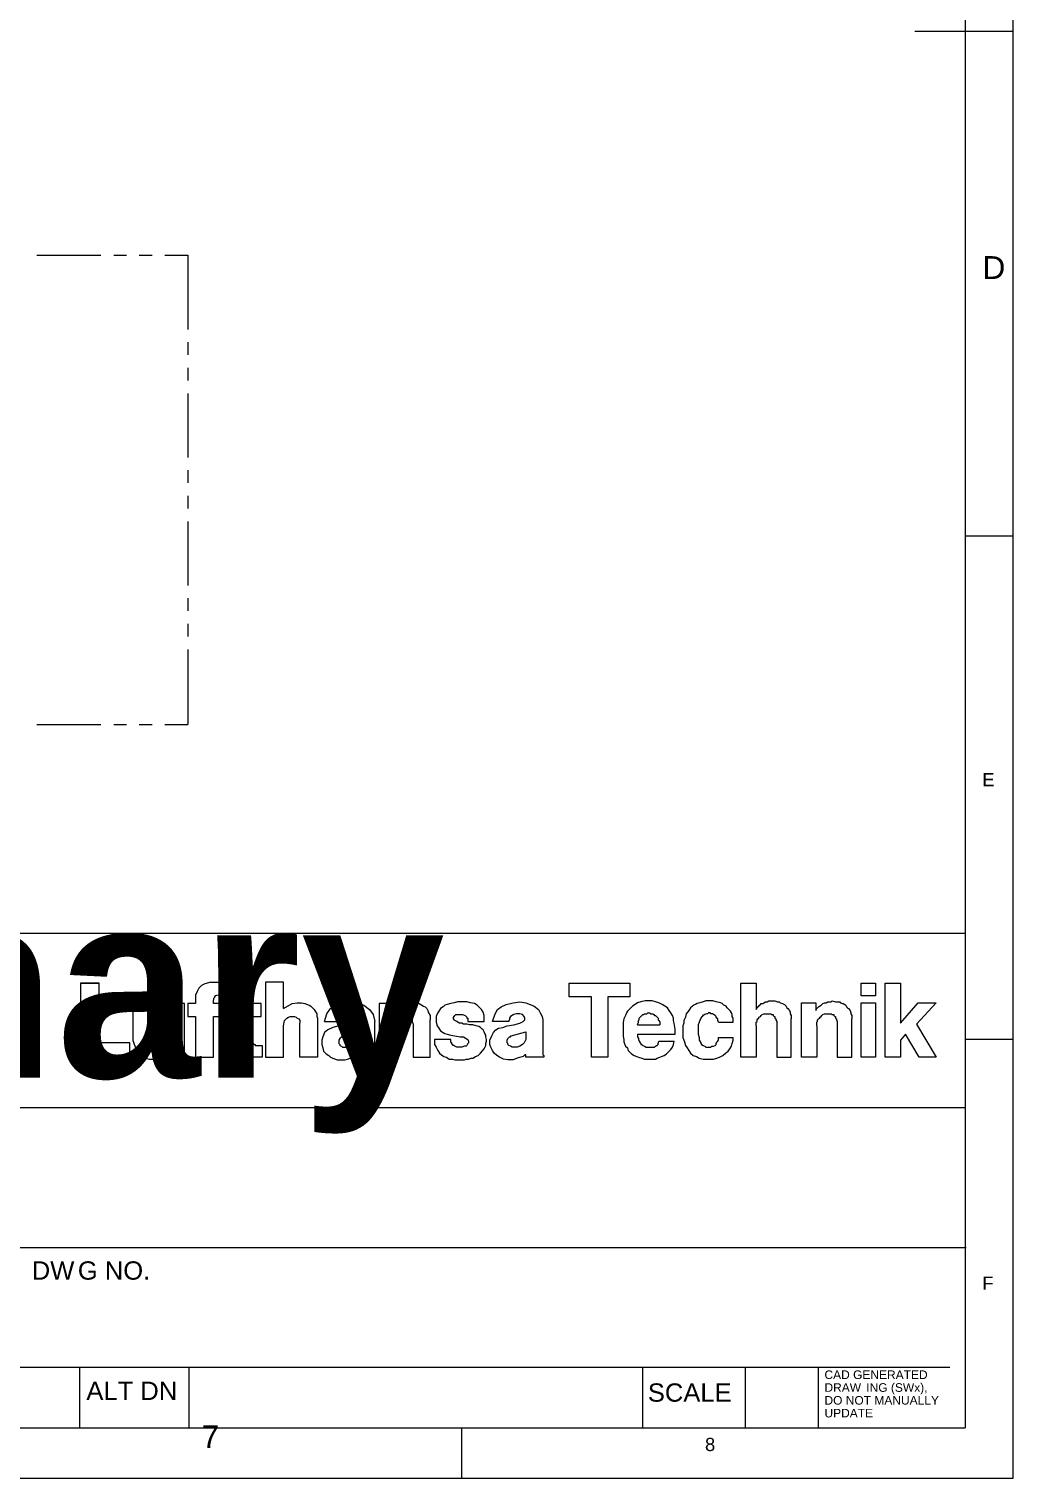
# Model space of a CAD drawing. Extents: x 0.2 to 16.3, y 0.2 to 11.5.
# Drawn here: x 12.46 to 16.3, y 0.2 to 5.86 of the extents above; entities that cross this region are included whole.
import ezdxf
from ezdxf.enums import TextEntityAlignment as Align

# ---------------------------------------------------------------- set-up
doc = ezdxf.new("R2010")
doc.units = 0
doc.layers.get('0').update_dxf_attribs({"linetype": 'CONTINUOUS'})
doc.styles.add('ARIAL-BOLDMT-IDENTITY-H', font='Arial-BoldMT-Identity-H', dxfattribs={"height": 0.2})
doc.styles.add('ARIALMT-IDENTITY-H', font='ArialMT-Identity-H', dxfattribs={"height": 0.2})

msp = doc.modelspace()

# ---------------------------------------------------------------- linework, layer by layer
at = {"color": 7}
for p, q in [((16.3033, 0.1962), (16.3033, 11.5096)), ((16.1167, 11.2996), (16.1167, 0.3929)), ((16.3033, 5.8462), (15.92, 5.8462)), ((16.1167, 3.8762), (16.3033, 3.8762)), ((16.1167, 2.3229), (8.6367, 2.3229)), ((12.66, 2.1296), (12.66, 1.8396)), ((12.66, 2.1296), (12.7333, 2.1296)), ((12.7333, 2.1296), (12.66, 2.1296)), ((12.7333, 1.8962), (12.7333, 2.1296)), ((13.1167, 2.0962), (13.11, 2.0829)), ((13.1233, 2.1096), (13.1167, 2.0962)), ((13.1333, 2.1196), (13.1233, 2.1096)), ((13.1467, 2.1263), (13.1333, 2.1196)), ((13.17, 2.1329), (13.1467, 2.1263)), ((13.17, 2.1329), (13.2233, 2.1329)), ((13.2233, 2.1329), (13.2233, 2.0829)), ((13.26, 2.1162), (13.26, 2.0496)), ((13.33, 2.1162), (13.26, 2.1162)), ((13.33, 2.0496), (13.33, 2.1162)), ((13.4533, 2.1329), (13.3833, 2.1329)), ((13.3833, 2.1329), (13.3833, 1.8396)), ((13.4533, 2.0296), (13.4533, 2.1329)), ((14.57, 2.1296), (14.8067, 2.1296)), ((14.57, 2.0762), (14.57, 2.1296)), ((14.8067, 2.1296), (14.8067, 2.0762)), ((15.24, 2.1296), (15.3, 2.1296)), ((15.24, 1.8396), (15.24, 2.1296)), ((15.3, 2.1296), (15.3, 2.0263)), ((15.71, 2.0796), (15.71, 2.1296)), ((15.71, 2.1296), (15.7667, 2.1296)), ((15.7667, 2.1296), (15.7667, 2.0796)), ((15.8033, 1.8396), (15.8033, 2.1296)), ((15.8033, 2.1296), (15.8633, 2.1296)), ((15.8633, 2.1296), (15.8633, 1.9729)), ((12.8667, 2.0496), (12.9367, 2.0496)), ((12.8667, 1.9029), (12.8667, 2.0496)), ((12.9367, 2.0496), (12.9367, 1.9163)), ((13.0667, 2.0496), (13, 2.0496)), ((13, 2.0496), (13, 1.9163)), ((13.0667, 1.8396), (13.0667, 2.0496)), ((13.11, 2.0496), (13.08, 2.0496)), ((13.08, 2.0496), (13.08, 1.9996)), ((13.11, 2.0829), (13.11, 2.0729)), ((13.11, 2.0729), (13.11, 2.0496)), ((13.1833, 2.0729), (13.18, 2.0696)), ((13.18, 2.0696), (13.18, 2.0629)), ((13.18, 2.0496), (13.18, 2.0629)), ((13.22, 2.0496), (13.18, 2.0496)), ((13.1867, 2.0796), (13.1833, 2.0762)), ((13.1833, 2.0762), (13.1833, 2.0729)), ((13.2, 2.0829), (13.1867, 2.0796)), ((13.2233, 2.0829), (13.2, 2.0829)), ((13.22, 1.9996), (13.22, 2.0496)), ((13.23, 2.0496), (13.23, 1.9996)), ((13.26, 2.0496), (13.23, 2.0496)), ((13.3667, 2.0496), (13.33, 2.0496)), ((13.3667, 1.9996), (13.3667, 2.0496)), ((13.4533, 2.0296), (13.4867, 2.0496)), ((13.4867, 2.0496), (13.5067, 2.0529)), ((13.5067, 2.0529), (13.5233, 2.0529)), ((13.5233, 2.0529), (13.5367, 2.0496)), ((13.5367, 2.0496), (13.5467, 2.0463)), ((13.5467, 2.0463), (13.5533, 2.0429)), ((13.5533, 2.0429), (13.56, 2.0396)), ((13.56, 2.0396), (13.5667, 2.0329)), ((13.6367, 2.0296), (13.66, 2.0429)), ((13.66, 2.0429), (13.69, 2.0529)), ((13.69, 2.0529), (13.7233, 2.0562)), ((13.7233, 2.0562), (13.7433, 2.0529)), ((13.7433, 2.0529), (13.7667, 2.0429)), ((13.7667, 2.0429), (13.79, 2.0263)), ((13.8267, 2.0496), (13.8267, 1.8396)), ((13.89, 2.0496), (13.8267, 2.0496)), ((13.89, 2.0263), (13.89, 2.0496)), ((13.89, 2.0263), (13.91, 2.0396)), ((13.91, 2.0396), (13.92, 2.0463)), ((13.92, 2.0463), (13.9333, 2.0496)), ((13.9333, 2.0496), (13.9467, 2.0529)), ((13.9467, 2.0529), (13.9567, 2.0529)), ((13.9567, 2.0529), (13.9667, 2.0529)), ((13.9667, 2.0529), (13.9767, 2.0529)), ((13.9767, 2.0529), (13.9833, 2.0496)), ((13.9833, 2.0496), (13.99, 2.0463)), ((13.99, 2.0463), (14, 2.0396)), ((14, 2.0396), (14.0067, 2.0362)), ((14.0833, 2.0429), (14.0767, 2.0362)), ((14.0933, 2.0463), (14.0833, 2.0429)), ((14.1067, 2.0496), (14.0933, 2.0463)), ((14.12, 2.0529), (14.1067, 2.0496)), ((14.1333, 2.0562), (14.12, 2.0529)), ((14.1433, 2.0562), (14.1333, 2.0562)), ((14.1567, 2.0562), (14.1433, 2.0562)), ((14.17, 2.0562), (14.1567, 2.0562)), ((14.1833, 2.0529), (14.17, 2.0562)), ((14.2, 2.0496), (14.1833, 2.0529)), ((14.21, 2.0429), (14.2, 2.0496)), ((14.2167, 2.0362), (14.21, 2.0429)), ((14.3033, 2.0362), (14.3233, 2.0463)), ((14.3233, 2.0463), (14.35, 2.0529)), ((14.35, 2.0529), (14.3767, 2.0562)), ((14.3767, 2.0562), (14.4, 2.0529)), ((14.4, 2.0529), (14.4167, 2.0463)), ((14.4167, 2.0463), (14.4333, 2.0396)), ((14.4333, 2.0396), (14.45, 2.0263)), ((14.6567, 2.0762), (14.57, 2.0762)), ((14.6567, 1.8396), (14.6567, 2.0762)), ((14.8067, 2.0762), (14.72, 2.0762)), ((14.72, 2.0762), (14.72, 1.8396)), ((14.8167, 2.0396), (14.81, 2.0329)), ((14.8267, 2.0463), (14.8167, 2.0396)), ((14.8367, 2.0529), (14.8267, 2.0463)), ((14.85, 2.0562), (14.8367, 2.0529)), ((14.8667, 2.0596), (14.85, 2.0562)), ((14.8833, 2.0596), (14.8667, 2.0596)), ((14.8933, 2.0596), (14.8833, 2.0596)), ((14.9067, 2.0562), (14.8933, 2.0596)), ((14.92, 2.0529), (14.9067, 2.0562)), ((14.9333, 2.0463), (14.92, 2.0529)), ((14.9433, 2.0396), (14.9333, 2.0463)), ((14.9533, 2.0329), (14.9433, 2.0396)), ((15.0567, 2.0429), (15.0433, 2.0329)), ((15.0633, 2.0463), (15.0567, 2.0429)), ((15.07, 2.0496), (15.0633, 2.0463)), ((15.08, 2.0529), (15.07, 2.0496)), ((15.0933, 2.0562), (15.08, 2.0529)), ((15.1033, 2.0596), (15.0933, 2.0562)), ((15.1167, 2.0596), (15.1033, 2.0596)), ((15.13, 2.0596), (15.1167, 2.0596)), ((15.1433, 2.0562), (15.13, 2.0596)), ((15.16, 2.0529), (15.1433, 2.0562)), ((15.1667, 2.0496), (15.16, 2.0529)), ((15.1733, 2.0429), (15.1667, 2.0496)), ((15.1833, 2.0396), (15.1733, 2.0429)), ((15.1867, 2.0329), (15.1833, 2.0396)), ((15.3067, 2.0362), (15.31, 2.0396)), ((15.31, 2.0396), (15.3133, 2.0429)), ((15.3133, 2.0429), (15.3167, 2.0463)), ((15.3167, 2.0463), (15.32, 2.0496)), ((15.32, 2.0496), (15.3267, 2.0496)), ((15.3267, 2.0496), (15.33, 2.0529)), ((15.33, 2.0529), (15.3367, 2.0562)), ((15.3367, 2.0562), (15.3433, 2.0562)), ((15.3433, 2.0562), (15.35, 2.0596)), ((15.35, 2.0596), (15.3633, 2.0596)), ((15.3633, 2.0596), (15.3733, 2.0596)), ((15.3733, 2.0596), (15.3833, 2.0562)), ((15.3833, 2.0562), (15.39, 2.0562)), ((15.39, 2.0562), (15.3933, 2.0529)), ((15.3933, 2.0529), (15.4033, 2.0496)), ((15.4033, 2.0496), (15.41, 2.0463)), ((15.41, 2.0463), (15.4133, 2.0429)), ((15.4133, 2.0429), (15.4167, 2.0396)), ((15.4167, 2.0396), (15.42, 2.0329)), ((15.4767, 1.8396), (15.4767, 2.0529)), ((15.4767, 2.0529), (15.5333, 2.0529)), ((15.5333, 2.0529), (15.5333, 2.0229)), ((15.5433, 2.0362), (15.5467, 2.0396)), ((15.5467, 2.0396), (15.5533, 2.0429)), ((15.5533, 2.0429), (15.5567, 2.0463)), ((15.5567, 2.0463), (15.56, 2.0496)), ((15.56, 2.0496), (15.5667, 2.0529)), ((15.5667, 2.0529), (15.5733, 2.0529)), ((15.5733, 2.0529), (15.58, 2.0562)), ((15.58, 2.0562), (15.5867, 2.0562)), ((15.5867, 2.0562), (15.5933, 2.0562)), ((15.5933, 2.0562), (15.5967, 2.0596)), ((15.5967, 2.0596), (15.61, 2.0562)), ((15.61, 2.0562), (15.62, 2.0562)), ((15.62, 2.0562), (15.6267, 2.0562)), ((15.6267, 2.0562), (15.63, 2.0529)), ((15.63, 2.0529), (15.6367, 2.0496)), ((15.6367, 2.0496), (15.64, 2.0496)), ((15.64, 2.0496), (15.6467, 2.0463)), ((15.6467, 2.0463), (15.65, 2.0429)), ((15.65, 2.0429), (15.6533, 2.0362)), ((15.7667, 2.0796), (15.71, 2.0796)), ((15.71, 1.8396), (15.71, 2.0529)), ((15.71, 2.0529), (15.7667, 2.0529)), ((15.7667, 2.0529), (15.7667, 1.8396)), ((15.8633, 1.9729), (15.9333, 2.0529)), ((16.0033, 2.0529), (15.9267, 1.9696)), ((15.9333, 2.0529), (16.0033, 2.0529)), ((13.08, 1.9996), (13.11, 1.9996)), ((13.11, 1.9996), (13.11, 1.8396)), ((13.18, 1.8396), (13.18, 1.9996)), ((13.18, 1.9996), (13.22, 1.9996)), ((13.23, 1.9996), (13.26, 1.9996)), ((13.26, 1.9996), (13.26, 1.8862)), ((13.33, 1.9062), (13.33, 1.9996)), ((13.33, 1.9996), (13.3667, 1.9996)), ((13.4533, 1.9629), (13.4567, 1.9829)), ((13.4567, 1.9829), (13.4667, 1.9929)), ((13.4667, 1.9929), (13.4733, 1.9963)), ((13.4733, 1.9963), (13.48, 1.9996)), ((13.48, 1.9996), (13.4867, 1.9996)), ((13.4867, 1.9996), (13.4967, 1.9996)), ((13.4967, 1.9996), (13.5033, 1.9963)), ((13.5033, 1.9963), (13.5067, 1.9929)), ((13.5067, 1.9929), (13.5133, 1.9896)), ((13.5133, 1.9896), (13.5167, 1.9829)), ((13.5167, 1.9829), (13.5167, 1.9729)), ((13.5667, 2.0329), (13.5733, 2.0263)), ((13.5733, 2.0263), (13.5767, 2.0196)), ((13.5767, 2.0196), (13.5833, 2.0096)), ((13.5833, 2.0096), (13.5833, 1.9996)), ((13.5833, 1.9996), (13.5867, 1.9929)), ((13.5867, 1.9929), (13.5867, 1.9863)), ((13.5867, 1.9863), (13.5867, 1.8396)), ((13.6133, 1.9796), (13.6233, 2.0096)), ((13.6233, 2.0096), (13.6367, 2.0296)), ((13.6767, 1.9796), (13.68, 1.9896)), ((13.68, 1.9896), (13.6833, 1.9996)), ((13.6833, 1.9996), (13.6867, 2.0029)), ((13.6867, 2.0029), (13.6933, 2.0063)), ((13.6933, 2.0063), (13.7, 2.0096)), ((13.7, 2.0096), (13.7033, 2.0096)), ((13.7033, 2.0096), (13.71, 2.0096)), ((13.71, 2.0096), (13.72, 2.0063)), ((13.72, 2.0063), (13.73, 2.0029)), ((13.73, 2.0029), (13.7333, 1.9996)), ((13.7333, 1.9996), (13.7367, 1.9963)), ((13.7367, 1.9829), (13.7333, 1.9796)), ((13.7367, 1.9963), (13.74, 1.9896)), ((13.74, 1.9896), (13.7367, 1.9829)), ((13.79, 2.0263), (13.8033, 2.0063)), ((13.8033, 2.0063), (13.81, 1.9796)), ((13.8967, 1.9696), (13.9, 1.9829)), ((13.9, 1.9829), (13.9033, 1.9896)), ((13.9033, 1.9896), (13.91, 1.9929)), ((13.91, 1.9929), (13.9167, 1.9996)), ((13.9167, 1.9996), (13.9233, 1.9996)), ((13.9233, 1.9996), (13.93, 1.9996)), ((13.93, 1.9996), (13.9333, 1.9996)), ((13.9333, 1.9996), (13.94, 1.9996)), ((13.94, 1.9996), (13.9433, 1.9963)), ((13.9433, 1.9963), (13.9467, 1.9929)), ((13.9467, 1.9929), (13.9533, 1.9896)), ((13.9533, 1.9896), (13.9567, 1.9829)), ((13.9567, 1.9829), (13.9567, 1.9796)), ((14.0067, 2.0362), (14.0133, 2.0296)), ((14.0133, 2.0296), (14.0167, 2.0229)), ((14.0167, 2.0229), (14.02, 2.0129)), ((14.02, 2.0129), (14.0267, 2.0029)), ((14.0267, 2.0029), (14.0267, 1.9963)), ((14.0267, 1.9963), (14.0267, 1.9863)), ((14.0267, 1.8396), (14.0267, 1.9863)), ((14.0533, 2.0096), (14.05, 1.9996)), ((14.05, 1.9996), (14.05, 1.9863)), ((14.05, 1.9863), (14.05, 1.9763)), ((14.06, 2.0196), (14.0533, 2.0096)), ((14.0667, 2.0296), (14.06, 2.0196)), ((14.0767, 2.0362), (14.0667, 2.0296)), ((14.1167, 1.9929), (14.12, 1.9996)), ((14.12, 1.9863), (14.1167, 1.9929)), ((14.12, 1.9996), (14.1233, 2.0029)), ((14.1233, 1.9829), (14.12, 1.9863)), ((14.1233, 2.0029), (14.1267, 2.0063)), ((14.13, 1.9796), (14.1233, 1.9829)), ((14.1267, 2.0063), (14.1333, 2.0063)), ((14.1333, 2.0063), (14.14, 2.0063)), ((14.14, 2.0063), (14.1467, 2.0063)), ((14.1467, 2.0063), (14.1533, 2.0063)), ((14.1533, 2.0063), (14.1633, 2.0029)), ((14.1633, 2.0029), (14.1667, 1.9996)), ((14.1667, 1.9996), (14.17, 1.9963)), ((14.17, 1.9963), (14.17, 1.9929)), ((14.17, 1.9929), (14.1733, 1.9929)), ((14.1733, 1.9929), (14.1733, 1.9896)), ((14.1733, 1.9896), (14.1733, 1.9863)), ((14.1733, 1.9863), (14.1733, 1.9829)), ((14.1733, 1.9829), (14.1733, 1.9796)), ((14.2267, 2.0263), (14.2167, 2.0362)), ((14.2333, 2.0162), (14.2267, 2.0263)), ((14.2367, 2.0029), (14.2333, 2.0162)), ((14.2367, 1.9796), (14.2367, 2.0029)), ((14.27, 1.9796), (14.28, 2.0096)), ((14.28, 2.0096), (14.29, 2.0263)), ((14.29, 2.0263), (14.3033, 2.0362)), ((14.3367, 1.9863), (14.3333, 1.9829)), ((14.3333, 1.9829), (14.3333, 1.9796)), ((14.34, 1.9996), (14.3367, 1.9929)), ((14.3367, 1.9929), (14.3367, 1.9863)), ((14.3467, 2.0029), (14.34, 1.9996)), ((14.3533, 2.0063), (14.3467, 2.0029)), ((14.3633, 2.0096), (14.3533, 2.0063)), ((14.3767, 2.0096), (14.3633, 2.0096)), ((14.3867, 2.0063), (14.3767, 2.0096)), ((14.3933, 1.9996), (14.3867, 2.0063)), ((14.39, 1.9796), (14.3967, 1.9863)), ((14.3967, 1.9929), (14.3933, 1.9996)), ((14.3967, 1.9863), (14.3967, 1.9929)), ((14.45, 2.0263), (14.4567, 2.0129)), ((14.4567, 2.0129), (14.4633, 1.9996)), ((14.4633, 1.9996), (14.4667, 1.9863)), ((14.4667, 1.9863), (14.4667, 1.9596)), ((14.7833, 1.9896), (14.78, 1.9763)), ((14.79, 2.0029), (14.7833, 1.9896)), ((14.7933, 2.0129), (14.79, 2.0029)), ((14.7967, 2.0196), (14.7933, 2.0129)), ((14.8033, 2.0263), (14.7967, 2.0196)), ((14.81, 2.0329), (14.8033, 2.0263)), ((14.84, 1.9829), (14.8433, 1.9863)), ((14.84, 1.9763), (14.84, 1.9829)), ((14.8433, 1.9929), (14.8467, 1.9963)), ((14.8433, 1.9863), (14.8433, 1.9929)), ((14.8467, 1.9963), (14.85, 1.9996)), ((14.85, 1.9996), (14.8533, 2.0029)), ((14.8533, 2.0029), (14.8567, 2.0063)), ((14.8567, 2.0063), (14.86, 2.0063)), ((14.86, 2.0063), (14.8633, 2.0096)), ((14.8633, 2.0096), (14.8667, 2.0096)), ((14.8667, 2.0096), (14.87, 2.0096)), ((14.87, 2.0096), (14.8733, 2.0096)), ((14.8733, 2.0096), (14.8767, 2.0129)), ((14.8767, 2.0129), (14.88, 2.0129)), ((14.88, 2.0129), (14.8833, 2.0129)), ((14.8833, 2.0129), (14.89, 2.0096)), ((14.89, 2.0096), (14.8933, 2.0096)), ((14.8933, 2.0096), (14.8967, 2.0096)), ((14.8967, 2.0096), (14.9, 2.0063)), ((14.9, 2.0063), (14.9033, 2.0029)), ((14.9033, 2.0029), (14.9067, 2.0029)), ((14.9067, 2.0029), (14.91, 1.9996)), ((14.91, 1.9996), (14.9133, 1.9963)), ((14.9133, 1.9963), (14.9167, 1.9929)), ((14.9167, 1.9929), (14.9167, 1.9863)), ((14.9167, 1.9863), (14.92, 1.9829)), ((14.92, 1.9829), (14.9233, 1.9763)), ((14.96, 2.0229), (14.9533, 2.0329)), ((14.9667, 2.0129), (14.96, 2.0229)), ((14.9733, 2.0029), (14.9667, 2.0129)), ((14.9767, 1.9929), (14.9733, 2.0029)), ((14.9767, 1.9829), (14.9767, 1.9929)), ((14.98, 1.9729), (14.9767, 1.9829)), ((15.0233, 1.9963), (15.0167, 1.9829)), ((15.0167, 1.9829), (15.0167, 1.9729)), ((15.0267, 2.0096), (15.0233, 1.9963)), ((15.0367, 2.0229), (15.0267, 2.0096)), ((15.0433, 2.0329), (15.0367, 2.0229)), ((15.08, 1.9829), (15.0767, 1.9763)), ((15.0833, 1.9929), (15.08, 1.9829)), ((15.0867, 1.9963), (15.0833, 1.9929)), ((15.09, 1.9996), (15.0867, 1.9963)), ((15.09, 2.0029), (15.09, 1.9996)), ((15.0933, 2.0029), (15.09, 2.0029)), ((15.1, 2.0063), (15.0933, 2.0029)), ((15.1067, 2.0096), (15.1, 2.0063)), ((15.11, 2.0096), (15.1067, 2.0096)), ((15.1133, 2.0129), (15.11, 2.0096)), ((15.12, 2.0129), (15.1133, 2.0129)), ((15.1233, 2.0096), (15.12, 2.0129)), ((15.13, 2.0096), (15.1233, 2.0096)), ((15.1333, 2.0063), (15.13, 2.0096)), ((15.14, 2.0029), (15.1333, 2.0063)), ((15.1433, 1.9996), (15.14, 2.0029)), ((15.1433, 1.9963), (15.1433, 1.9996)), ((15.1467, 1.9929), (15.1433, 1.9963)), ((15.15, 1.9896), (15.1467, 1.9929)), ((15.15, 1.9829), (15.15, 1.9896)), ((15.1533, 1.9763), (15.15, 1.9829)), ((15.1933, 2.0263), (15.1867, 2.0329)), ((15.2, 2.0196), (15.1933, 2.0263)), ((15.2033, 2.0129), (15.2, 2.0196)), ((15.2067, 2.0063), (15.2033, 2.0129)), ((15.2067, 1.9996), (15.2067, 2.0063)), ((15.21, 1.9929), (15.2067, 1.9996)), ((15.21, 1.9763), (15.21, 1.9929)), ((15.3, 2.0263), (15.3033, 2.0329)), ((15.3033, 2.0329), (15.3067, 2.0362)), ((15.3033, 1.9863), (15.3067, 1.9896)), ((15.3033, 1.9796), (15.3033, 1.9863)), ((15.3067, 1.9896), (15.31, 1.9929)), ((15.31, 1.9963), (15.3167, 1.9996)), ((15.31, 1.9929), (15.31, 1.9963)), ((15.3167, 1.9996), (15.32, 2.0029)), ((15.32, 2.0029), (15.3233, 2.0063)), ((15.3233, 2.0063), (15.33, 2.0096)), ((15.33, 2.0096), (15.3333, 2.0096)), ((15.3333, 2.0096), (15.3367, 2.0096)), ((15.3367, 2.0096), (15.34, 2.0096)), ((15.34, 2.0096), (15.3433, 2.0096)), ((15.3433, 2.0096), (15.3467, 2.0096)), ((15.3467, 2.0096), (15.35, 2.0096)), ((15.35, 2.0096), (15.3533, 2.0096)), ((15.3533, 2.0096), (15.3567, 2.0096)), ((15.3567, 2.0096), (15.36, 2.0063)), ((15.36, 2.0063), (15.3633, 2.0063)), ((15.3633, 2.0063), (15.3667, 2.0063)), ((15.3667, 2.0063), (15.3667, 2.0029)), ((15.3667, 2.0029), (15.37, 1.9996)), ((15.37, 1.9996), (15.3733, 1.9996)), ((15.3733, 1.9996), (15.3733, 1.9963)), ((15.3733, 1.9963), (15.3733, 1.9929)), ((15.3733, 1.9929), (15.3767, 1.9896)), ((15.3767, 1.9896), (15.3767, 1.9863)), ((15.3767, 1.9863), (15.38, 1.9796)), ((15.42, 2.0329), (15.4233, 2.0296)), ((15.4233, 2.0296), (15.43, 2.0229)), ((15.43, 2.0229), (15.4333, 2.0162)), ((15.4333, 2.0162), (15.4333, 2.0096)), ((15.4333, 2.0096), (15.4367, 2.0029)), ((15.4367, 2.0029), (15.4367, 1.9896)), ((15.4367, 1.8396), (15.4367, 1.9896)), ((15.5333, 2.0229), (15.5367, 2.0296)), ((15.5367, 2.0296), (15.54, 2.0329)), ((15.54, 2.0329), (15.5433, 2.0362)), ((15.54, 1.9863), (15.5433, 1.9896)), ((15.54, 1.9796), (15.54, 1.9863)), ((15.5433, 1.9896), (15.5467, 1.9929)), ((15.5467, 1.9929), (15.55, 1.9963)), ((15.55, 1.9963), (15.5533, 1.9996)), ((15.5533, 1.9996), (15.5567, 2.0029)), ((15.5567, 2.0029), (15.56, 2.0063)), ((15.56, 2.0063), (15.5667, 2.0096)), ((15.5667, 2.0096), (15.57, 2.0096)), ((15.57, 2.0096), (15.5733, 2.0096)), ((15.5733, 2.0096), (15.5767, 2.0096)), ((15.5767, 2.0096), (15.58, 2.0096)), ((15.58, 2.0096), (15.5833, 2.0096)), ((15.5833, 2.0096), (15.5867, 2.0096)), ((15.5867, 2.0096), (15.59, 2.0096)), ((15.59, 2.0096), (15.5933, 2.0096)), ((15.5933, 2.0096), (15.5967, 2.0063)), ((15.5967, 2.0063), (15.6, 2.0063)), ((15.6, 2.0063), (15.6033, 2.0063)), ((15.6033, 2.0063), (15.6033, 2.0029)), ((15.6033, 2.0029), (15.6067, 1.9996)), ((15.6067, 1.9996), (15.61, 1.9996)), ((15.61, 1.9996), (15.61, 1.9963)), ((15.61, 1.9963), (15.61, 1.9929)), ((15.61, 1.9929), (15.6133, 1.9896)), ((15.6133, 1.9896), (15.6133, 1.9863)), ((15.6133, 1.9863), (15.6167, 1.9796)), ((15.6533, 2.0362), (15.6567, 2.0329)), ((15.6567, 2.0329), (15.66, 2.0296)), ((15.66, 2.0296), (15.6667, 2.0229)), ((15.6667, 2.0229), (15.67, 2.0129)), ((15.67, 2.0129), (15.67, 2.0096)), ((15.67, 2.0096), (15.6733, 2.0029)), ((15.6733, 2.0029), (15.6733, 1.9896)), ((15.6733, 1.8396), (15.6733, 1.9896)), ((13.4533, 1.8396), (13.4533, 1.9629)), ((13.5167, 1.8396), (13.5167, 1.9729)), ((13.6133, 1.9363), (13.6067, 1.9196)), ((13.6133, 1.9796), (13.6767, 1.9796)), ((13.6267, 1.9463), (13.6133, 1.9363)), ((13.6467, 1.9563), (13.6267, 1.9463)), ((13.67, 1.9629), (13.6467, 1.9563)), ((13.6867, 1.9663), (13.67, 1.9629)), ((13.6967, 1.9696), (13.6867, 1.9663)), ((13.6867, 1.9229), (13.74, 1.9396)), ((13.7033, 1.9696), (13.6967, 1.9696)), ((13.7067, 1.9696), (13.7033, 1.9696)), ((13.7133, 1.9696), (13.7067, 1.9696)), ((13.7167, 1.9729), (13.7133, 1.9696)), ((13.72, 1.9729), (13.7167, 1.9729)), ((13.7267, 1.9729), (13.72, 1.9729)), ((13.73, 1.9763), (13.7267, 1.9729)), ((13.7333, 1.9763), (13.73, 1.9763)), ((13.7333, 1.9796), (13.7333, 1.9763)), ((13.74, 1.9396), (13.74, 1.9096)), ((13.81, 1.8529), (13.81, 1.9796)), ((13.8967, 1.8396), (13.8967, 1.9696)), ((13.9567, 1.9796), (13.96, 1.9696)), ((13.96, 1.9696), (13.96, 1.8396)), ((14.05, 1.9763), (14.0533, 1.9629)), ((14.0533, 1.9629), (14.06, 1.9529)), ((14.06, 1.9529), (14.0667, 1.9429)), ((14.0667, 1.9429), (14.0767, 1.9363)), ((14.0767, 1.9363), (14.0833, 1.9329)), ((14.0833, 1.9329), (14.0933, 1.9296)), ((14.0933, 1.9296), (14.1067, 1.9263)), ((14.1067, 1.9263), (14.1233, 1.9229)), ((14.14, 1.9729), (14.13, 1.9796)), ((14.15, 1.9729), (14.14, 1.9729)), ((14.1567, 1.9696), (14.15, 1.9729)), ((14.17, 1.9696), (14.1567, 1.9696)), ((14.18, 1.9663), (14.17, 1.9696)), ((14.1733, 1.9796), (14.18, 1.9796)), ((14.18, 1.9796), (14.1933, 1.9796)), ((14.1933, 1.9663), (14.18, 1.9663)), ((14.1933, 1.9796), (14.2367, 1.9796)), ((14.2067, 1.9629), (14.1933, 1.9663)), ((14.2167, 1.9596), (14.2067, 1.9629)), ((14.2233, 1.9563), (14.2167, 1.9596)), ((14.23, 1.9496), (14.2233, 1.9563)), ((14.2333, 1.9463), (14.23, 1.9496)), ((14.2367, 1.9396), (14.2333, 1.9463)), ((14.24, 1.9329), (14.2367, 1.9396)), ((14.2433, 1.9263), (14.24, 1.9329)), ((14.2433, 1.9196), (14.2433, 1.9263)), ((14.2667, 1.9229), (14.2733, 1.9363)), ((14.32, 1.9796), (14.27, 1.9796)), ((14.2733, 1.9363), (14.2833, 1.9463)), ((14.2833, 1.9463), (14.2933, 1.9529)), ((14.2933, 1.9529), (14.31, 1.9563)), ((14.31, 1.9563), (14.3267, 1.9629)), ((14.3333, 1.9796), (14.32, 1.9796)), ((14.3267, 1.9629), (14.3533, 1.9663)), ((14.3433, 1.9229), (14.4, 1.9396)), ((14.3533, 1.9663), (14.3767, 1.9729)), ((14.3767, 1.9729), (14.39, 1.9796)), ((14.4, 1.9396), (14.4, 1.9096)), ((14.4667, 1.9596), (14.4667, 1.8762)), ((14.78, 1.9763), (14.78, 1.9563)), ((14.78, 1.9563), (14.78, 1.9363)), ((14.78, 1.9363), (14.78, 1.9229)), ((14.8367, 1.9663), (14.84, 1.9763)), ((14.8367, 1.9663), (14.9233, 1.9663)), ((14.8367, 1.9296), (14.8367, 1.9196)), ((14.8367, 1.9296), (14.9833, 1.9296)), ((14.9233, 1.9763), (14.9233, 1.9663)), ((14.9833, 1.9496), (14.98, 1.9729)), ((14.9833, 1.9296), (14.9833, 1.9496)), ((15.0167, 1.9729), (15.0133, 1.9629)), ((15.0133, 1.9629), (15.0133, 1.9396)), ((15.0133, 1.9396), (15.0133, 1.9296)), ((15.0133, 1.9296), (15.0133, 1.9163)), ((15.0767, 1.9763), (15.0733, 1.9663)), ((15.0733, 1.9663), (15.0733, 1.9563)), ((15.0733, 1.9563), (15.0733, 1.9463)), ((15.0733, 1.9463), (15.0733, 1.9396)), ((15.0733, 1.9396), (15.0733, 1.9296)), ((15.0733, 1.9296), (15.0767, 1.9163)), ((15.1533, 1.9763), (15.21, 1.9763)), ((15.3, 1.9763), (15.3033, 1.9796)), ((15.3, 1.9729), (15.3, 1.9763)), ((15.3, 1.9629), (15.3, 1.9729)), ((15.3, 1.9629), (15.3, 1.8396)), ((15.38, 1.9796), (15.38, 1.8396)), ((15.5367, 1.9763), (15.54, 1.9796)), ((15.5367, 1.9729), (15.5367, 1.9763)), ((15.5367, 1.9629), (15.5367, 1.9729)), ((15.5367, 1.9629), (15.5367, 1.8396)), ((15.6167, 1.9796), (15.6167, 1.8396)), ((15.8833, 1.9296), (15.8633, 1.9062)), ((15.9367, 1.8396), (15.8833, 1.9296)), ((15.9267, 1.9696), (16.0033, 1.8396)), ((12.8533, 1.8962), (12.7333, 1.8962)), ((12.8533, 1.8396), (12.8533, 1.8962)), ((12.8667, 1.9029), (12.8767, 1.8729)), ((12.8767, 1.8729), (12.8833, 1.8562)), ((12.9367, 1.9163), (12.94, 1.9029)), ((12.94, 1.9029), (12.9467, 1.8962)), ((12.9467, 1.8962), (12.95, 1.8896)), ((12.95, 1.8896), (12.96, 1.8862)), ((12.96, 1.8862), (12.9667, 1.8862)), ((12.9667, 1.8862), (12.98, 1.8896)), ((12.98, 1.8896), (12.9867, 1.8929)), ((12.9867, 1.8929), (12.9933, 1.8996)), ((12.9933, 1.8996), (12.9967, 1.9062)), ((12.9967, 1.9062), (13, 1.9163)), ((13.26, 1.8862), (13.26, 1.8762)), ((13.26, 1.8762), (13.2633, 1.8696)), ((13.2633, 1.8696), (13.2667, 1.8629)), ((13.33, 1.9062), (13.33, 1.8996)), ((13.33, 1.8996), (13.3333, 1.8962)), ((13.3333, 1.8962), (13.3367, 1.8929)), ((13.3367, 1.8929), (13.3367, 1.8896)), ((13.3367, 1.8896), (13.34, 1.8896)), ((13.34, 1.8896), (13.3433, 1.8896)), ((13.3433, 1.8896), (13.3433, 1.8862)), ((13.3433, 1.8862), (13.35, 1.8862)), ((13.35, 1.8862), (13.37, 1.8862)), ((13.37, 1.8862), (13.37, 1.8396)), ((13.6067, 1.9196), (13.6033, 1.9062)), ((13.6033, 1.9062), (13.6033, 1.8896)), ((13.6033, 1.8896), (13.6067, 1.8762)), ((13.6067, 1.8762), (13.61, 1.8629)), ((13.6733, 1.9129), (13.67, 1.9062)), ((13.67, 1.9062), (13.67, 1.8996)), ((13.67, 1.8996), (13.67, 1.8929)), ((13.67, 1.8929), (13.6733, 1.8896)), ((13.6867, 1.9229), (13.6733, 1.9129)), ((13.6733, 1.8896), (13.6733, 1.8862)), ((13.6733, 1.8862), (13.68, 1.8829)), ((13.68, 1.8829), (13.6833, 1.8796)), ((13.6833, 1.8796), (13.69, 1.8796)), ((13.69, 1.8796), (13.7, 1.8796)), ((13.7, 1.8796), (13.7067, 1.8796)), ((13.7067, 1.8796), (13.71, 1.8796)), ((13.71, 1.8796), (13.7133, 1.8829)), ((13.7133, 1.8829), (13.72, 1.8862)), ((13.72, 1.8862), (13.7267, 1.8896)), ((13.7267, 1.8896), (13.73, 1.8929)), ((13.73, 1.8929), (13.7333, 1.8962)), ((13.7333, 1.8962), (13.7367, 1.8996)), ((13.7367, 1.8996), (13.74, 1.9029)), ((13.74, 1.9029), (13.74, 1.9096)), ((14.0467, 1.9096), (14.0433, 1.9096)), ((14.0433, 1.9096), (14.0433, 1.9062)), ((14.0433, 1.9062), (14.0433, 1.9029)), ((14.0433, 1.9029), (14.0433, 1.8962)), ((14.0433, 1.8962), (14.0433, 1.8896)), ((14.0433, 1.8896), (14.05, 1.8796)), ((14.05, 1.9096), (14.0467, 1.9096)), ((14.0567, 1.9096), (14.05, 1.9096)), ((14.05, 1.8796), (14.0567, 1.8662)), ((14.0667, 1.9096), (14.0567, 1.9096)), ((14.0733, 1.9096), (14.0667, 1.9096)), ((14.0833, 1.9096), (14.0733, 1.9096)), ((14.09, 1.9096), (14.0833, 1.9096)), ((14.1, 1.9096), (14.09, 1.9096)), ((14.1067, 1.9096), (14.1, 1.9096)), ((14.1067, 1.9062), (14.1067, 1.9096)), ((14.1067, 1.8996), (14.1067, 1.9062)), ((14.11, 1.8962), (14.1067, 1.8996)), ((14.1133, 1.8896), (14.11, 1.8962)), ((14.1167, 1.8862), (14.1133, 1.8896)), ((14.12, 1.8862), (14.1167, 1.8862)), ((14.1233, 1.8829), (14.12, 1.8862)), ((14.1233, 1.9229), (14.1433, 1.9196)), ((14.13, 1.8796), (14.1233, 1.8829)), ((14.1367, 1.8796), (14.13, 1.8796)), ((14.1433, 1.8796), (14.1367, 1.8796)), ((14.1433, 1.9196), (14.1567, 1.9196)), ((14.15, 1.8796), (14.1433, 1.8796)), ((14.16, 1.8829), (14.15, 1.8796)), ((14.1567, 1.9196), (14.1667, 1.9129)), ((14.1667, 1.8829), (14.16, 1.8829)), ((14.1667, 1.9129), (14.1733, 1.9096)), ((14.17, 1.8862), (14.1667, 1.8829)), ((14.1733, 1.8929), (14.17, 1.8862)), ((14.1733, 1.9096), (14.1767, 1.9029)), ((14.1767, 1.8962), (14.1733, 1.8929)), ((14.1767, 1.9029), (14.1767, 1.8962)), ((14.2233, 1.8562), (14.2367, 1.8729)), ((14.2367, 1.8729), (14.2433, 1.8862)), ((14.2467, 1.9096), (14.2433, 1.9196)), ((14.2433, 1.8929), (14.2467, 1.9029)), ((14.2433, 1.8862), (14.2433, 1.8929)), ((14.2467, 1.9029), (14.2467, 1.9096)), ((14.26, 1.9062), (14.2667, 1.9229)), ((14.26, 1.8896), (14.26, 1.9062)), ((14.2633, 1.8796), (14.26, 1.8896)), ((14.27, 1.8662), (14.2633, 1.8796)), ((14.3267, 1.9062), (14.33, 1.9129)), ((14.3267, 1.9029), (14.3267, 1.9062)), ((14.3267, 1.8962), (14.3267, 1.9029)), ((14.33, 1.8929), (14.3267, 1.8962)), ((14.33, 1.9129), (14.3333, 1.9163)), ((14.33, 1.8896), (14.33, 1.8929)), ((14.3333, 1.8862), (14.33, 1.8896)), ((14.3333, 1.9163), (14.3367, 1.9196)), ((14.34, 1.8829), (14.3333, 1.8862)), ((14.3367, 1.9196), (14.34, 1.9196)), ((14.34, 1.9196), (14.3433, 1.9229)), ((14.3467, 1.8796), (14.34, 1.8829)), ((14.3567, 1.8796), (14.3467, 1.8796)), ((14.3667, 1.8796), (14.3567, 1.8796)), ((14.3767, 1.8829), (14.3667, 1.8796)), ((14.3867, 1.8896), (14.3767, 1.8829)), ((14.3933, 1.8962), (14.3867, 1.8896)), ((14.4, 1.9096), (14.3933, 1.8962)), ((14.4667, 1.8762), (14.4667, 1.8496)), ((14.78, 1.9229), (14.7833, 1.9062)), ((14.7833, 1.9062), (14.7833, 1.8996)), ((14.7833, 1.8996), (14.7867, 1.8896)), ((14.7867, 1.8896), (14.79, 1.8829)), ((14.79, 1.8829), (14.7967, 1.8762)), ((14.7967, 1.8762), (14.8, 1.8662)), ((14.8367, 1.9196), (14.84, 1.9129)), ((14.84, 1.9129), (14.84, 1.9096)), ((14.84, 1.9096), (14.8433, 1.9029)), ((14.8433, 1.9029), (14.8467, 1.8962)), ((14.8467, 1.8962), (14.85, 1.8929)), ((14.85, 1.8929), (14.85, 1.8896)), ((14.85, 1.8896), (14.8533, 1.8896)), ((14.8533, 1.8896), (14.8567, 1.8862)), ((14.8567, 1.8862), (14.8633, 1.8829)), ((14.8633, 1.8829), (14.87, 1.8796)), ((14.87, 1.8796), (14.8733, 1.8796)), ((14.8733, 1.8796), (14.88, 1.8796)), ((14.88, 1.8796), (14.8867, 1.8796)), ((14.8867, 1.8796), (14.8933, 1.8796)), ((14.8933, 1.8796), (14.8967, 1.8796)), ((14.8967, 1.8796), (14.9, 1.8796)), ((14.9, 1.8796), (14.9033, 1.8796)), ((14.9033, 1.8796), (14.9067, 1.8829)), ((14.9067, 1.8829), (14.91, 1.8862)), ((14.91, 1.8862), (14.9133, 1.8862)), ((14.9133, 1.8862), (14.9167, 1.8896)), ((14.9167, 1.8929), (14.92, 1.9029)), ((14.9167, 1.8896), (14.9167, 1.8929)), ((14.92, 1.9029), (14.98, 1.9029)), ((14.96, 1.8629), (14.9667, 1.8696)), ((14.9667, 1.8696), (14.9733, 1.8796)), ((14.9733, 1.8796), (14.9767, 1.8896)), ((14.9767, 1.8896), (14.98, 1.9029)), ((15.0133, 1.9163), (15.0167, 1.9062)), ((15.0167, 1.9062), (15.02, 1.8996)), ((15.02, 1.8996), (15.0233, 1.8862)), ((15.0233, 1.8862), (15.03, 1.8762)), ((15.03, 1.8762), (15.0367, 1.8662)), ((15.0767, 1.9163), (15.0767, 1.9129)), ((15.0767, 1.9129), (15.0767, 1.9062)), ((15.0767, 1.9062), (15.08, 1.9029)), ((15.08, 1.9029), (15.0833, 1.8962)), ((15.0833, 1.8962), (15.0833, 1.8929)), ((15.0833, 1.8929), (15.0867, 1.8896)), ((15.0867, 1.8896), (15.0933, 1.8862)), ((15.0933, 1.8862), (15.1, 1.8829)), ((15.1, 1.8829), (15.1033, 1.8796)), ((15.1033, 1.8796), (15.1067, 1.8796)), ((15.1067, 1.8796), (15.11, 1.8796)), ((15.11, 1.8796), (15.1167, 1.8796)), ((15.1167, 1.8796), (15.12, 1.8796)), ((15.12, 1.8796), (15.1233, 1.8796)), ((15.1233, 1.8796), (15.1267, 1.8829)), ((15.1267, 1.8829), (15.1333, 1.8829)), ((15.1333, 1.8829), (15.14, 1.8862)), ((15.14, 1.8862), (15.1433, 1.8896)), ((15.1433, 1.8929), (15.1467, 1.8996)), ((15.1433, 1.8896), (15.1433, 1.8929)), ((15.1467, 1.8996), (15.15, 1.9029)), ((15.15, 1.9029), (15.1533, 1.9096)), ((15.1533, 1.9163), (15.21, 1.9163)), ((15.1533, 1.9096), (15.1533, 1.9163)), ((15.19, 1.8629), (15.1967, 1.8729)), ((15.1967, 1.8729), (15.2033, 1.8829)), ((15.2033, 1.8829), (15.2067, 1.8929)), ((15.2067, 1.8929), (15.21, 1.9062)), ((15.21, 1.9062), (15.21, 1.9163)), ((15.8633, 1.9062), (15.8633, 1.8396)), ((16.3033, 1.9096), (16.1167, 1.9096)), ((12.66, 1.8396), (12.8533, 1.8396)), ((12.8833, 1.8562), (12.8967, 1.8462)), ((12.8967, 1.8462), (12.9133, 1.8362)), ((12.9133, 1.8362), (12.93, 1.8329)), ((12.93, 1.8329), (12.9433, 1.8329)), ((12.9433, 1.8329), (12.9567, 1.8362)), ((12.9567, 1.8362), (12.9767, 1.8396)), ((12.9767, 1.8396), (12.99, 1.8496)), ((12.99, 1.8496), (13.0033, 1.8596)), ((13.0033, 1.8596), (13.0067, 1.8396)), ((13.0067, 1.8396), (13.0667, 1.8396)), ((13.11, 1.8396), (13.18, 1.8396)), ((13.2667, 1.8629), (13.2667, 1.8596)), ((13.2667, 1.8596), (13.2733, 1.8562)), ((13.2733, 1.8562), (13.2767, 1.8496)), ((13.2767, 1.8496), (13.28, 1.8462)), ((13.28, 1.8462), (13.2867, 1.8429)), ((13.2867, 1.8429), (13.2933, 1.8396)), ((13.2933, 1.8396), (13.2967, 1.8396)), ((13.2967, 1.8396), (13.3, 1.8396)), ((13.3, 1.8396), (13.3067, 1.8396)), ((13.37, 1.8396), (13.3067, 1.8396)), ((13.3833, 1.8396), (13.4533, 1.8396)), ((13.5867, 1.8396), (13.5167, 1.8396)), ((13.61, 1.8629), (13.62, 1.8529)), ((13.62, 1.8529), (13.63, 1.8462)), ((13.63, 1.8462), (13.6367, 1.8396)), ((13.6367, 1.8396), (13.6467, 1.8362)), ((13.6467, 1.8362), (13.6633, 1.8296)), ((13.6633, 1.8296), (13.68, 1.8296)), ((13.68, 1.8296), (13.6933, 1.8296)), ((13.6933, 1.8296), (13.7033, 1.8329)), ((13.7033, 1.8329), (13.7133, 1.8362)), ((13.7133, 1.8362), (13.7233, 1.8396)), ((13.7233, 1.8396), (13.7333, 1.8462)), ((13.7333, 1.8462), (13.74, 1.8496)), ((13.74, 1.8496), (13.7467, 1.8529)), ((13.7467, 1.8396), (13.7467, 1.8529)), ((13.81, 1.8396), (13.7467, 1.8396)), ((13.81, 1.8529), (13.81, 1.8396)), ((13.8267, 1.8396), (13.8967, 1.8396)), ((13.96, 1.8396), (14.0267, 1.8396)), ((14.0567, 1.8662), (14.0633, 1.8562)), ((14.0633, 1.8562), (14.07, 1.8496)), ((14.07, 1.8496), (14.08, 1.8429)), ((14.08, 1.8429), (14.09, 1.8396)), ((14.09, 1.8396), (14.1, 1.8329)), ((14.1, 1.8329), (14.1133, 1.8329)), ((14.1133, 1.8329), (14.1233, 1.8296)), ((14.1233, 1.8296), (14.1333, 1.8296)), ((14.1333, 1.8296), (14.1467, 1.8296)), ((14.1467, 1.8296), (14.16, 1.8296)), ((14.16, 1.8296), (14.1667, 1.8329)), ((14.1667, 1.8329), (14.1767, 1.8329)), ((14.1767, 1.8329), (14.1867, 1.8362)), ((14.1867, 1.8362), (14.1933, 1.8362)), ((14.1933, 1.8362), (14.2033, 1.8429)), ((14.2033, 1.8429), (14.2133, 1.8462)), ((14.2133, 1.8462), (14.2233, 1.8562)), ((14.2767, 1.8562), (14.27, 1.8662)), ((14.2867, 1.8462), (14.2767, 1.8562)), ((14.2967, 1.8396), (14.2867, 1.8462)), ((14.3133, 1.8329), (14.2967, 1.8396)), ((14.33, 1.8296), (14.3133, 1.8329)), ((14.35, 1.8296), (14.33, 1.8296)), ((14.3667, 1.8362), (14.35, 1.8296)), ((14.38, 1.8396), (14.3667, 1.8362)), ((14.39, 1.8429), (14.38, 1.8396)), ((14.3967, 1.8496), (14.39, 1.8429)), ((14.4, 1.8496), (14.3967, 1.8496)), ((14.4, 1.8396), (14.4, 1.8496)), ((14.47, 1.8396), (14.4, 1.8396)), ((14.4667, 1.8496), (14.47, 1.8462)), ((14.47, 1.8462), (14.47, 1.8396)), ((14.72, 1.8396), (14.6567, 1.8396)), ((14.8, 1.8662), (14.8067, 1.8596)), ((14.8067, 1.8596), (14.8133, 1.8529)), ((14.8133, 1.8529), (14.8233, 1.8462)), ((14.8233, 1.8462), (14.8333, 1.8429)), ((14.8333, 1.8429), (14.84, 1.8396)), ((14.84, 1.8396), (14.8533, 1.8362)), ((14.8533, 1.8362), (14.8633, 1.8329)), ((14.8633, 1.8329), (14.8733, 1.8329)), ((14.8733, 1.8329), (14.8833, 1.8329)), ((14.8833, 1.8329), (14.8933, 1.8329)), ((14.8933, 1.8329), (14.9067, 1.8329)), ((14.9067, 1.8329), (14.9133, 1.8362)), ((14.9133, 1.8362), (14.9233, 1.8396)), ((14.9233, 1.8396), (14.93, 1.8429)), ((14.93, 1.8429), (14.94, 1.8462)), ((14.94, 1.8462), (14.95, 1.8529)), ((14.95, 1.8529), (14.96, 1.8629)), ((15.0367, 1.8662), (15.0433, 1.8562)), ((15.0433, 1.8562), (15.0533, 1.8462)), ((15.0533, 1.8462), (15.0667, 1.8429)), ((15.0667, 1.8429), (15.0767, 1.8362)), ((15.0767, 1.8362), (15.0933, 1.8329)), ((15.0933, 1.8329), (15.1033, 1.8329)), ((15.1033, 1.8329), (15.1133, 1.8329)), ((15.1133, 1.8329), (15.1233, 1.8329)), ((15.1233, 1.8329), (15.1333, 1.8329)), ((15.1333, 1.8329), (15.1467, 1.8362)), ((15.1467, 1.8362), (15.1567, 1.8396)), ((15.1567, 1.8396), (15.17, 1.8462)), ((15.17, 1.8462), (15.18, 1.8562)), ((15.18, 1.8562), (15.19, 1.8629)), ((15.3, 1.8396), (15.24, 1.8396)), ((15.38, 1.8396), (15.4367, 1.8396)), ((15.5367, 1.8396), (15.4767, 1.8396)), ((15.6167, 1.8396), (15.6733, 1.8396)), ((15.7667, 1.8396), (15.71, 1.8396)), ((15.8633, 1.8396), (15.8033, 1.8396)), ((16.0033, 1.8396), (15.9367, 1.8396)), ((8.6367, 1.6429), (16.1167, 1.6429)), ((11.92, 1.0962), (16.12, 1.0962)), ((11.8567, 0.6296), (16.0567, 0.6296)), ((12.6567, 0.6296), (12.6567, 0.3929)), ((13.0833, 0.6296), (13.0833, 0.3929)), ((14.8567, 0.3929), (14.8567, 0.6296)), ((15.2567, 0.6296), (15.2567, 0.3929)), ((15.5433, 0.3929), (15.5433, 0.6296)), ((0.37, 0.3929), (16.1167, 0.3929)), ((14.15, 0.1962), (14.15, 0.3929)), ((0.1733, 0.1962), (16.3033, 0.1962))]:
    msp.add_line(p, q, dxfattribs=at)
at = {"color": 5}
for p, q in [((12.49, 4.9729), (12.74, 4.9729)), ((12.79, 4.9729), (12.84, 4.9729)), ((12.89, 4.9729), (12.94, 4.9729)), ((12.99, 4.9729), (13.08, 4.9729)), ((13.08, 4.9729), (13.08, 4.6829)), ((13.08, 4.6329), (13.08, 4.5829)), ((13.08, 4.5329), (13.08, 4.4829)), ((13.08, 4.4329), (13.08, 4.1829)), ((13.08, 4.1329), (13.08, 4.0829)), ((13.08, 4.0329), (13.08, 3.9829)), ((13.08, 3.9329), (13.08, 3.6829)), ((13.08, 3.6329), (13.08, 3.5829)), ((13.08, 3.5329), (13.08, 3.4829)), ((13.08, 3.4329), (13.08, 3.1829)), ((13.08, 3.1829), (13.08, 3.1396)), ((12.49, 3.1396), (12.74, 3.1396)), ((12.79, 3.1396), (12.84, 3.1396)), ((12.89, 3.1396), (12.94, 3.1396)), ((12.99, 3.1396), (13.08, 3.1396))]:
    msp.add_line(p, q, dxfattribs=at)

# ---------------------------------------------------------------- texts
at = {"color": 1}
for s, height, style, p in [('D', 0.0893, 'ARIALMT-IDENTITY-H', (16.1833, 4.8529)), ('E', 0.0514, 'ARIALMT-IDENTITY-H', (16.1833, 2.8829)), ('Preliminary', 0.723693, 'ARIAL-BOLDMT-IDENTITY-H', (8.5767, 1.5429)), ('DW', 0.07148, 'ARIALMT-IDENTITY-H', (12.47, 0.9496)), ('G NO.', 0.07148, 'ARIALMT-IDENTITY-H', (12.6499, 0.9496)), ('F', 0.0514, 'ARIALMT-IDENTITY-H', (16.1833, 0.9162)), ('ALT DN', 0.07148, 'ARIALMT-IDENTITY-H', (12.6833, 0.4796)), ('SCALE', 0.07148, 'ARIALMT-IDENTITY-H', (14.8767, 0.4729)), ('CAD GENERATED', 0.033504, 'ARIALMT-IDENTITY-H', (15.5667, 0.5729)), ('DRAW', 0.0335, 'ARIALMT-IDENTITY-H', (15.5667, 0.5229)), ('I', 0.0335, 'ARIALMT-IDENTITY-H', (15.7298, 0.5229)), ('NG (SWx),', 0.0335, 'ARIALMT-IDENTITY-H', (15.7431, 0.5229)), ('DO NOT MANUALLY ', 0.033504, 'ARIALMT-IDENTITY-H', (15.5667, 0.4729)), ('UPDATE', 0.0335, 'ARIALMT-IDENTITY-H', (15.5667, 0.4229)), ('7', 0.0893, 'ARIALMT-IDENTITY-H', (13.1333, 0.2862)), ('8', 0.0514, 'ARIALMT-IDENTITY-H', (15.1, 0.2862))]:
    msp.add_text(s, height=height, dxfattribs=dict(at, style=style)).set_placement(p, align=Align.BOTTOM_LEFT)

doc.saveas('drawing.dxf')
